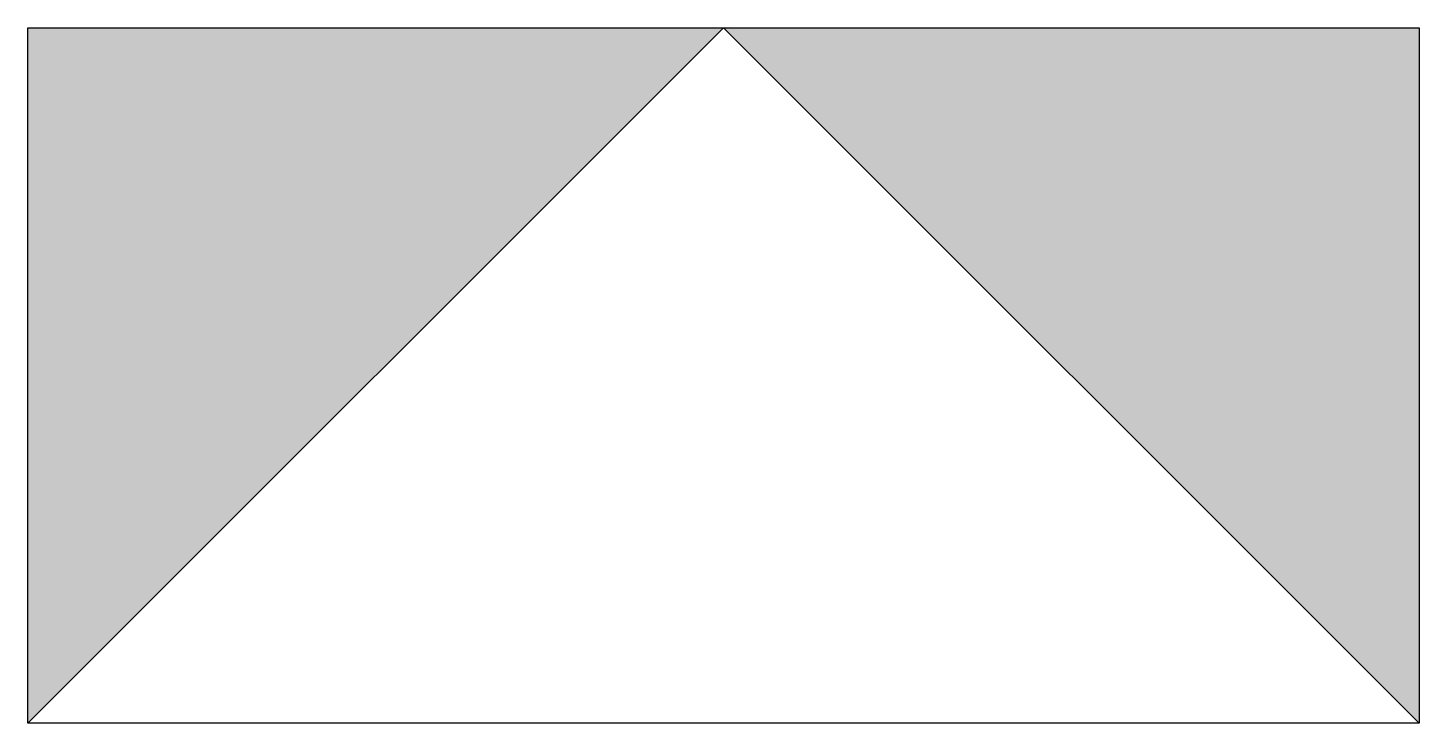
# Model space of a CAD drawing. Header units: millimetres. Extents: x 7 to 13, y 7 to 10.
import ezdxf

# ---------------------------------------------------------------- set-up
doc = ezdxf.new("R2010")
doc.units = ezdxf.units.MM

msp = doc.modelspace()

# ---------------------------------------------------------------- hatches: boundary and pattern name
for points in [[(7, 10), (10, 10), (7, 7), (7, 10)], [(7, 10), (10, 10), (7, 7), (7, 10)], [(13, 10), (10, 10), (13, 7), (13, 10)], [(13, 10), (10, 10), (13, 7), (13, 10)]]:
    msp.add_hatch(color=1).paths.add_polyline_path(points)

# ---------------------------------------------------------------- linework, layer by layer
for q in [(7, 7), (7, 7), (13, 7), (13, 7)]:
    msp.add_line((10, 10), q)
at = {"color": 1}
msp.add_lwpolyline([(7, 10), (13, 10), (13, 7), (7, 7), (7, 10)], close=True, dxfattribs=at)
msp.add_lwpolyline([(7, 10), (13, 10), (13, 7), (7, 7), (7, 10)], close=True, dxfattribs=at)

doc.saveas('drawing.dxf')
